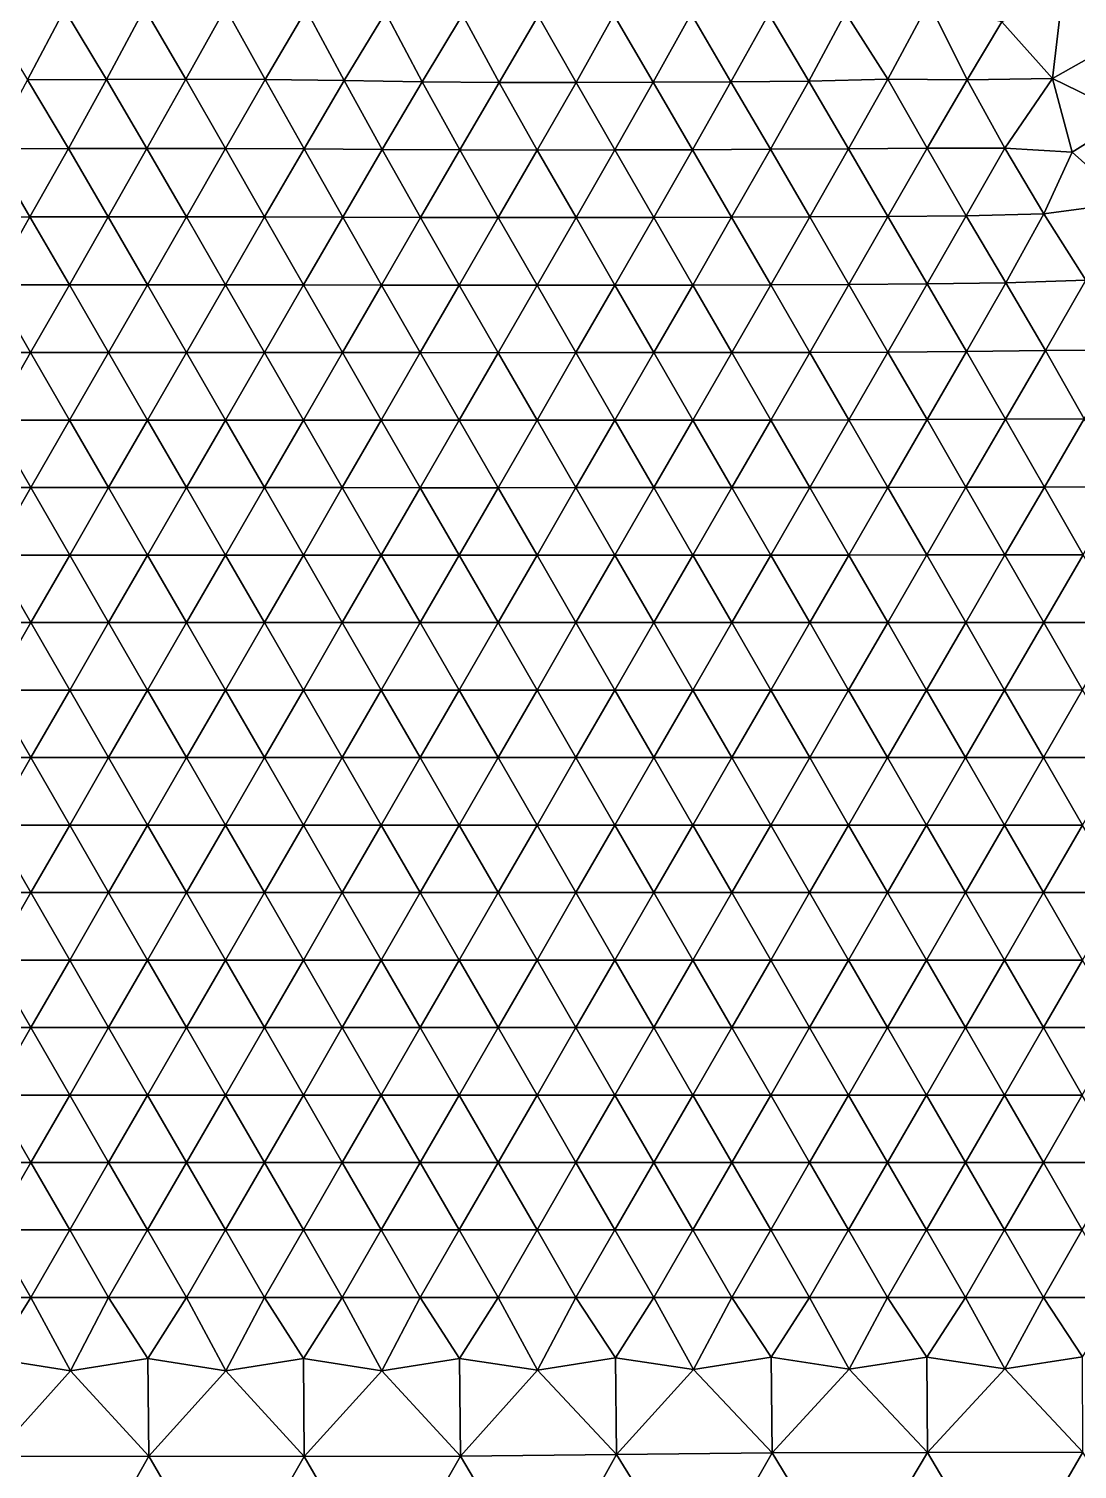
# Model space of a CAD drawing. Header units: metres. Extents: x 0 to 72, y -280 to 0.
# Drawn here: x 9.395 to 12.087, y -7.941 to -4.244 of the extents above; entities that cross this region are included whole.
import ezdxf

# ---------------------------------------------------------------- set-up
doc = ezdxf.new("R2010")
doc.units = ezdxf.units.M

msp = doc.modelspace()

# ---------------------------------------------------------------- linework, layer by layer
at = {"layer": 'layer', "color": 0}
for points in [[(12.2194, -4.26117), (12.2243, -4.05504), (12.0492, -4.15338)], [(11.4921, -4.20295), (11.6005, -4.37279), (11.7057, -4.17665)], [(11.6005, -4.37279), (11.8047, -4.37507), (11.7057, -4.17665)], [(11.8047, -4.37507), (11.8932, -4.22621), (11.7057, -4.17665)], [(12.0238, -4.37084), (12.0492, -4.15338), (11.8932, -4.22621)], [(12.0238, -4.37084), (12.2194, -4.26117), (12.0492, -4.15338)], [(9.28387, -4.19734), (9.39202, -4.37481), (9.48662, -4.19491)], [(9.39202, -4.37481), (9.59446, -4.37353), (9.48662, -4.19491)], [(9.48662, -4.19491), (9.59446, -4.37353), (9.69201, -4.19181)], [(9.59446, -4.37353), (9.79807, -4.37283), (9.69201, -4.19181)], [(9.69201, -4.19181), (9.79807, -4.37283), (9.89988, -4.19093)], [(9.79807, -4.37283), (10.002, -4.37382), (9.89988, -4.19093)], [(9.89988, -4.19093), (10.002, -4.37382), (10.1073, -4.1949)], [(10.002, -4.37382), (10.2047, -4.37653), (10.1073, -4.1949)], [(10.1073, -4.1949), (10.2047, -4.37653), (10.3109, -4.20161)], [(10.2047, -4.37653), (10.405, -4.3797), (10.3109, -4.20161)], [(10.3109, -4.20161), (10.405, -4.3797), (10.5089, -4.2079)], [(10.405, -4.3797), (10.6029, -4.38178), (10.5089, -4.2079)], [(10.5089, -4.2079), (10.6029, -4.38178), (10.7028, -4.21054)], [(10.6029, -4.38178), (10.8001, -4.38184), (10.7028, -4.21054)], [(10.7028, -4.21054), (10.8001, -4.38184), (10.8975, -4.20793)], [(10.8001, -4.38184), (10.9983, -4.38063), (10.8975, -4.20793)], [(10.8975, -4.20793), (10.9983, -4.38063), (11.0959, -4.20519)], [(10.9983, -4.38063), (11.1976, -4.37954), (11.0959, -4.20519)], [(11.0959, -4.20519), (11.1976, -4.37954), (11.2951, -4.20533)], [(11.1976, -4.37954), (11.3976, -4.37784), (11.2951, -4.20533)], [(11.2951, -4.20533), (11.3976, -4.37784), (11.4921, -4.20295)], [(11.3976, -4.37784), (11.6005, -4.37279), (11.4921, -4.20295)], [(12.0238, -4.37084), (11.8932, -4.22621), (11.8047, -4.37507)], [(12.2221, -4.4679), (12.2194, -4.26117), (12.0238, -4.37084)], [(9.29551, -4.55168), (9.49659, -4.55112), (9.39202, -4.37481)], [(9.39202, -4.37481), (9.49659, -4.55112), (9.59446, -4.37353)], [(9.49659, -4.55112), (9.69822, -4.55073), (9.59446, -4.37353)], [(9.59446, -4.37353), (9.69822, -4.55073), (9.79807, -4.37283)], [(9.69822, -4.55073), (9.90013, -4.55093), (9.79807, -4.37283)], [(9.79807, -4.37283), (9.90013, -4.55093), (10.002, -4.37382)], [(9.90013, -4.55093), (10.1017, -4.5519), (10.002, -4.37382)], [(10.002, -4.37382), (10.1017, -4.5519), (10.2047, -4.37653)], [(10.1017, -4.5519), (10.3024, -4.55333), (10.2047, -4.37653)], [(10.2047, -4.37653), (10.3024, -4.55333), (10.405, -4.3797)], [(10.3024, -4.55333), (10.5019, -4.55455), (10.405, -4.3797)], [(10.405, -4.3797), (10.5019, -4.55455), (10.6029, -4.38178)], [(10.5019, -4.55455), (10.7007, -4.55503), (10.6029, -4.38178)], [(10.6029, -4.38178), (10.7007, -4.55503), (10.8001, -4.38184)], [(10.7007, -4.55503), (10.8996, -4.55472), (10.8001, -4.38184)], [(10.8001, -4.38184), (10.8996, -4.55472), (10.9983, -4.38063)], [(10.8996, -4.55472), (11.099, -4.55403), (10.9983, -4.38063)], [(10.9983, -4.38063), (11.099, -4.55403), (11.1976, -4.37954)], [(11.099, -4.55403), (11.2991, -4.55304), (11.1976, -4.37954)], [(11.1976, -4.37954), (11.2991, -4.55304), (11.3976, -4.37784)], [(11.2991, -4.55304), (11.5, -4.55134), (11.3976, -4.37784)], [(11.3976, -4.37784), (11.5, -4.55134), (11.6005, -4.37279)], [(11.5, -4.55134), (11.7016, -4.55018), (11.6005, -4.37279)], [(11.6005, -4.37279), (11.7016, -4.55018), (11.8047, -4.37507)], [(11.7016, -4.55018), (11.9012, -4.55016), (11.8047, -4.37507)], [(11.8047, -4.37507), (11.9012, -4.55016), (12.0238, -4.37084)], [(11.9012, -4.55016), (12.0739, -4.55994), (12.0238, -4.37084)], [(12.0739, -4.55994), (12.2221, -4.4679), (12.0238, -4.37084)], [(12.219, -4.68962), (12.2221, -4.4679), (12.0739, -4.55994)], [(9.19759, -4.72682), (9.39806, -4.72656), (9.29551, -4.55168)], [(9.29551, -4.55168), (9.39806, -4.72656), (9.49659, -4.55112)], [(9.39806, -4.72656), (9.59878, -4.72637), (9.49659, -4.55112)], [(9.49659, -4.55112), (9.59878, -4.72637), (9.69822, -4.55073)], [(9.59878, -4.72637), (9.79967, -4.72638), (9.69822, -4.55073)], [(9.69822, -4.55073), (9.79967, -4.72638), (9.90013, -4.55093)], [(9.79967, -4.72638), (10.0005, -4.7267), (9.90013, -4.55093)], [(9.90013, -4.55093), (10.0005, -4.7267), (10.1017, -4.5519)], [(10.0005, -4.7267), (10.201, -4.72729), (10.1017, -4.5519)], [(10.1017, -4.5519), (10.201, -4.72729), (10.3024, -4.55333)], [(10.201, -4.72729), (10.401, -4.7279), (10.3024, -4.55333)], [(10.3024, -4.55333), (10.401, -4.7279), (10.5019, -4.55455)], [(10.401, -4.7279), (10.6006, -4.72827), (10.5019, -4.55455)], [(10.5019, -4.55455), (10.6006, -4.72827), (10.7007, -4.55503)], [(10.6006, -4.72827), (10.8001, -4.72828), (10.7007, -4.55503)], [(10.7007, -4.55503), (10.8001, -4.72828), (10.8996, -4.55472)], [(10.8001, -4.72828), (10.9997, -4.72798), (10.8996, -4.55472)], [(10.8996, -4.55472), (10.9997, -4.72798), (11.099, -4.55403)], [(10.9997, -4.72798), (11.1997, -4.72745), (11.099, -4.55403)], [(11.099, -4.55403), (11.1997, -4.72745), (11.2991, -4.55304)], [(11.1997, -4.72745), (11.4001, -4.72659), (11.2991, -4.55304)], [(11.2991, -4.55304), (11.4001, -4.72659), (11.5, -4.55134)], [(11.4001, -4.72659), (11.6008, -4.7254), (11.5, -4.55134)], [(11.5, -4.55134), (11.6008, -4.7254), (11.7016, -4.55018)], [(11.6008, -4.7254), (11.8015, -4.7235), (11.7016, -4.55018)], [(11.7016, -4.55018), (11.8015, -4.7235), (11.9012, -4.55016)], [(11.8015, -4.7235), (12.0013, -4.71839), (11.9012, -4.55016)], [(11.9012, -4.55016), (12.0013, -4.71839), (12.0739, -4.55994)], [(12.0013, -4.71839), (12.219, -4.68962), (12.0739, -4.55994)], [(12.0013, -4.71839), (12.1093, -4.88869), (12.219, -4.68962)], [(9.19759, -4.72682), (9.29895, -4.90089), (9.39806, -4.72656)], [(9.29895, -4.90089), (9.49926, -4.90079), (9.39806, -4.72656)], [(9.39806, -4.72656), (9.49926, -4.90079), (9.59878, -4.72637)], [(9.49926, -4.90079), (9.69967, -4.90077), (9.59878, -4.72637)], [(9.59878, -4.72637), (9.69967, -4.90077), (9.79967, -4.72638)], [(9.69967, -4.90077), (9.90008, -4.90087), (9.79967, -4.72638)], [(9.79967, -4.72638), (9.90008, -4.90087), (10.0005, -4.7267)], [(9.90008, -4.90087), (10.1004, -4.9011), (10.0005, -4.7267)], [(10.0005, -4.7267), (10.1004, -4.9011), (10.201, -4.72729)], [(10.1004, -4.9011), (10.3005, -4.90137), (10.201, -4.72729)], [(10.201, -4.72729), (10.3005, -4.90137), (10.401, -4.7279)], [(10.3005, -4.90137), (10.5004, -4.90159), (10.401, -4.7279)], [(10.401, -4.7279), (10.5004, -4.90159), (10.6006, -4.72827)], [(10.5004, -4.90159), (10.7001, -4.90166), (10.6006, -4.72827)], [(10.6006, -4.72827), (10.7001, -4.90166), (10.8001, -4.72828)], [(10.7001, -4.90166), (10.9, -4.90155), (10.8001, -4.72828)], [(10.8001, -4.72828), (10.9, -4.90155), (10.9997, -4.72798)], [(10.9, -4.90155), (11.0999, -4.90129), (10.9997, -4.72798)], [(10.9997, -4.72798), (11.0999, -4.90129), (11.1997, -4.72745)], [(11.0999, -4.90129), (11.3001, -4.90083), (11.1997, -4.72745)], [(11.1997, -4.72745), (11.3001, -4.90083), (11.4001, -4.72659)], [(11.3001, -4.90083), (11.5006, -4.90004), (11.4001, -4.72659)], [(11.4001, -4.72659), (11.5006, -4.90004), (11.6008, -4.7254)], [(11.5006, -4.90004), (11.7014, -4.89859), (11.6008, -4.7254)], [(11.6008, -4.7254), (11.7014, -4.89859), (11.8015, -4.7235)], [(11.7014, -4.89859), (11.9033, -4.89547), (11.8015, -4.7235)], [(11.8015, -4.7235), (11.9033, -4.89547), (12.0013, -4.71839)], [(11.9033, -4.89547), (12.1093, -4.88869), (12.0013, -4.71839)], [(9.19946, -5.07464), (9.39959, -5.07459), (9.29895, -4.90089)], [(9.29895, -4.90089), (9.39959, -5.07459), (9.49926, -4.90079)], [(9.39959, -5.07459), (9.59977, -5.07457), (9.49926, -4.90079)], [(9.49926, -4.90079), (9.59977, -5.07457), (9.69967, -4.90077)], [(9.59977, -5.07457), (9.79996, -5.0746), (9.69967, -4.90077)], [(9.69967, -4.90077), (9.79996, -5.0746), (9.90008, -4.90087)], [(9.79996, -5.0746), (10.0001, -5.07468), (9.90008, -4.90087)], [(9.90008, -4.90087), (10.0001, -5.07468), (10.1004, -4.9011)], [(10.0001, -5.07468), (10.2002, -5.0748), (10.1004, -4.9011)], [(10.1004, -4.9011), (10.2002, -5.0748), (10.3005, -4.90137)], [(10.2002, -5.0748), (10.4002, -5.07491), (10.3005, -4.90137)], [(10.3005, -4.90137), (10.4002, -5.07491), (10.5004, -4.90159)], [(10.4002, -5.07491), (10.6001, -5.07497), (10.5004, -4.90159)], [(10.5004, -4.90159), (10.6001, -5.07497), (10.7001, -4.90166)], [(10.6001, -5.07497), (10.8, -5.07494), (10.7001, -4.90166)], [(10.7001, -4.90166), (10.8, -5.07494), (10.9, -4.90155)], [(10.8, -5.07494), (11, -5.07482), (10.9, -4.90155)], [(10.9, -4.90155), (11, -5.07482), (11.0999, -4.90129)], [(11, -5.07482), (11.2001, -5.07458), (11.0999, -4.90129)], [(11.0999, -4.90129), (11.2001, -5.07458), (11.3001, -4.90083)], [(11.2001, -5.07458), (11.4004, -5.07414), (11.3001, -4.90083)], [(11.3001, -4.90083), (11.4004, -5.07414), (11.5006, -4.90004)], [(11.4004, -5.07414), (11.601, -5.07333), (11.5006, -4.90004)], [(11.5006, -4.90004), (11.601, -5.07333), (11.7014, -4.89859)], [(11.601, -5.07333), (11.8023, -5.07181), (11.7014, -4.89859)], [(11.7014, -4.89859), (11.8023, -5.07181), (11.9033, -4.89547)], [(11.8023, -5.07181), (12.0052, -5.0694), (11.9033, -4.89547)], [(11.9033, -4.89547), (12.0052, -5.0694), (12.1093, -4.88869)], [(12.0052, -5.0694), (12.2103, -5.068), (12.1093, -4.88869)], [(9.19946, -5.07464), (9.29978, -5.24808), (9.39959, -5.07459)], [(9.29978, -5.24808), (9.49986, -5.24807), (9.39959, -5.07459)], [(9.39959, -5.07459), (9.49986, -5.24807), (9.59977, -5.07457)], [(9.49986, -5.24807), (9.69995, -5.24808), (9.59977, -5.07457)], [(9.59977, -5.07457), (9.69995, -5.24808), (9.79996, -5.0746)], [(9.69995, -5.24808), (9.90003, -5.24811), (9.79996, -5.0746)], [(9.79996, -5.0746), (9.90003, -5.24811), (10.0001, -5.07468)], [(9.90003, -5.24811), (10.1001, -5.24816), (10.0001, -5.07468)], [(10.0001, -5.07468), (10.1001, -5.24816), (10.2002, -5.0748)], [(10.1001, -5.24816), (10.3001, -5.24821), (10.2002, -5.0748)], [(10.2002, -5.0748), (10.3001, -5.24821), (10.4002, -5.07491)], [(10.3001, -5.24821), (10.5001, -5.24824), (10.4002, -5.07491)], [(10.4002, -5.07491), (10.5001, -5.24824), (10.6001, -5.07497)], [(10.5001, -5.24824), (10.7, -5.24823), (10.6001, -5.07497)], [(10.6001, -5.07497), (10.7, -5.24823), (10.8, -5.07494)], [(10.7, -5.24823), (10.9, -5.24818), (10.8, -5.07494)], [(10.8, -5.07494), (10.9, -5.24818), (11, -5.07482)], [(10.9, -5.24818), (11.1001, -5.24807), (11, -5.07482)], [(11, -5.07482), (11.1001, -5.24807), (11.2001, -5.07458)], [(11.1001, -5.24807), (11.3002, -5.24785), (11.2001, -5.07458)], [(11.2001, -5.07458), (11.3002, -5.24785), (11.4004, -5.07414)], [(11.3002, -5.24785), (11.5006, -5.24744), (11.4004, -5.07414)], [(11.4004, -5.07414), (11.5006, -5.24744), (11.601, -5.07333)], [(11.5006, -5.24744), (11.7013, -5.24673), (11.601, -5.07333)], [(11.601, -5.07333), (11.7013, -5.24673), (11.8023, -5.07181)], [(11.7013, -5.24673), (11.9027, -5.2457), (11.8023, -5.07181)], [(11.8023, -5.07181), (11.9027, -5.2457), (12.0052, -5.0694)], [(11.9027, -5.2457), (12.1052, -5.24484), (12.0052, -5.0694)], [(12.0052, -5.0694), (12.1052, -5.24484), (12.2103, -5.068)], [(9.19989, -5.42143), (9.39992, -5.42142), (9.29978, -5.24808)], [(9.29978, -5.24808), (9.39992, -5.42142), (9.49986, -5.24807)], [(9.39992, -5.42142), (9.59996, -5.42142), (9.49986, -5.24807)], [(9.49986, -5.24807), (9.59996, -5.42142), (9.69995, -5.24808)], [(9.59996, -5.42142), (9.8, -5.42143), (9.69995, -5.24808)], [(9.69995, -5.24808), (9.8, -5.42143), (9.90003, -5.24811)], [(9.8, -5.42143), (10, -5.42145), (9.90003, -5.24811)], [(9.90003, -5.24811), (10, -5.42145), (10.1001, -5.24816)], [(10, -5.42145), (10.2, -5.42147), (10.1001, -5.24816)], [(10.1001, -5.24816), (10.2, -5.42147), (10.3001, -5.24821)], [(10.2, -5.42147), (10.4, -5.42148), (10.3001, -5.24821)], [(10.3001, -5.24821), (10.4, -5.42148), (10.5001, -5.24824)], [(10.4, -5.42148), (10.6, -5.42149), (10.5001, -5.24824)], [(10.5001, -5.24824), (10.6, -5.42149), (10.7, -5.24823)], [(10.6, -5.42149), (10.8, -5.42147), (10.7, -5.24823)], [(10.7, -5.24823), (10.8, -5.42147), (10.9, -5.24818)], [(10.8, -5.42147), (11, -5.42141), (10.9, -5.24818)], [(10.9, -5.24818), (11, -5.42141), (11.1001, -5.24807)], [(11, -5.42141), (11.2001, -5.42131), (11.1001, -5.24807)], [(11.1001, -5.24807), (11.2001, -5.42131), (11.3002, -5.24785)], [(11.2001, -5.42131), (11.4003, -5.42111), (11.3002, -5.24785)], [(11.3002, -5.24785), (11.4003, -5.42111), (11.5006, -5.24744)], [(11.4003, -5.42111), (11.6007, -5.42078), (11.5006, -5.24744)], [(11.5006, -5.24744), (11.6007, -5.42078), (11.7013, -5.24673)], [(11.6007, -5.42078), (11.8014, -5.42031), (11.7013, -5.24673)], [(11.7013, -5.24673), (11.8014, -5.42031), (11.9027, -5.2457)], [(11.8014, -5.42031), (12.0026, -5.41983), (11.9027, -5.2457)], [(11.9027, -5.2457), (12.0026, -5.41983), (12.1052, -5.24484)], [(12.0026, -5.41983), (12.2041, -5.41961), (12.1052, -5.24484)], [(9.19989, -5.42143), (9.29996, -5.59469), (9.39992, -5.42142)], [(9.29996, -5.59469), (9.49998, -5.59469), (9.39992, -5.42142)], [(9.39992, -5.42142), (9.49998, -5.59469), (9.59996, -5.42142)], [(9.49998, -5.59469), (9.69999, -5.59469), (9.59996, -5.42142)], [(9.59996, -5.42142), (9.69999, -5.59469), (9.8, -5.42143)], [(9.69999, -5.59469), (9.90001, -5.5947), (9.8, -5.42143)], [(9.8, -5.42143), (9.90001, -5.5947), (10, -5.42145)], [(9.90001, -5.5947), (10.1, -5.59471), (10, -5.42145)], [(10, -5.42145), (10.1, -5.59471), (10.2, -5.42147)], [(10.1, -5.59471), (10.3, -5.59471), (10.2, -5.42147)], [(10.2, -5.42147), (10.3, -5.59471), (10.4, -5.42148)], [(10.3, -5.59471), (10.5, -5.59472), (10.4, -5.42148)], [(10.4, -5.42148), (10.5, -5.59472), (10.6, -5.42149)], [(10.5, -5.59472), (10.7, -5.59471), (10.6, -5.42149)], [(10.6, -5.42149), (10.7, -5.59471), (10.8, -5.42147)], [(10.7, -5.59471), (10.9, -5.59468), (10.8, -5.42147)], [(10.8, -5.42147), (10.9, -5.59468), (11, -5.42141)], [(10.9, -5.59468), (11.1001, -5.59464), (11, -5.42141)], [(11, -5.42141), (11.1001, -5.59464), (11.2001, -5.42131)], [(11.1001, -5.59464), (11.3001, -5.59455), (11.2001, -5.42131)], [(11.2001, -5.42131), (11.3001, -5.59455), (11.4003, -5.42111)], [(11.3001, -5.59455), (11.5003, -5.5944), (11.4003, -5.42111)], [(11.4003, -5.42111), (11.5003, -5.5944), (11.6007, -5.42078)], [(11.5003, -5.5944), (11.7007, -5.59418), (11.6007, -5.42078)], [(11.6007, -5.42078), (11.7007, -5.59418), (11.8014, -5.42031)], [(11.7007, -5.59418), (11.9012, -5.59391), (11.8014, -5.42031)], [(11.8014, -5.42031), (11.9012, -5.59391), (12.0026, -5.41983)], [(11.9012, -5.59391), (12.1021, -5.59366), (12.0026, -5.41983)], [(12.0026, -5.41983), (12.1021, -5.59366), (12.2041, -5.41961)], [(9.19998, -5.76792), (9.39999, -5.76792), (9.29996, -5.59469)], [(9.29996, -5.59469), (9.39999, -5.76792), (9.49998, -5.59469)], [(9.39999, -5.76792), (9.59999, -5.76792), (9.49998, -5.59469)], [(9.49998, -5.59469), (9.59999, -5.76792), (9.69999, -5.59469)], [(9.59999, -5.76792), (9.8, -5.76793), (9.69999, -5.59469)], [(9.69999, -5.59469), (9.8, -5.76793), (9.90001, -5.5947)], [(9.8, -5.76793), (10, -5.76793), (9.90001, -5.5947)], [(9.90001, -5.5947), (10, -5.76793), (10.1, -5.59471)], [(10, -5.76793), (10.2, -5.76793), (10.1, -5.59471)], [(10.1, -5.59471), (10.2, -5.76793), (10.3, -5.59471)], [(10.2, -5.76793), (10.4, -5.76793), (10.3, -5.59471)], [(10.3, -5.59471), (10.4, -5.76793), (10.5, -5.59472)], [(10.4, -5.76793), (10.6, -5.76793), (10.5, -5.59472)], [(10.5, -5.59472), (10.6, -5.76793), (10.7, -5.59471)], [(10.6, -5.76793), (10.8, -5.76792), (10.7, -5.59471)], [(10.7, -5.59471), (10.8, -5.76792), (10.9, -5.59468)], [(10.8, -5.76792), (11, -5.7679), (10.9, -5.59468)], [(10.9, -5.59468), (11, -5.7679), (11.1001, -5.59464)], [(11, -5.7679), (11.2001, -5.76786), (11.1001, -5.59464)], [(11.1001, -5.59464), (11.2001, -5.76786), (11.3001, -5.59455)], [(11.2001, -5.76786), (11.4002, -5.76779), (11.3001, -5.59455)], [(11.3001, -5.59455), (11.4002, -5.76779), (11.5003, -5.5944)], [(11.4002, -5.76779), (11.6003, -5.76769), (11.5003, -5.5944)], [(11.5003, -5.5944), (11.6003, -5.76769), (11.7007, -5.59418)], [(11.6003, -5.76769), (11.8006, -5.76755), (11.7007, -5.59418)], [(11.7007, -5.59418), (11.8006, -5.76755), (11.9012, -5.59391)], [(11.8006, -5.76755), (12.001, -5.76739), (11.9012, -5.59391)], [(11.9012, -5.59391), (12.001, -5.76739), (12.1021, -5.59366)], [(12.001, -5.76739), (12.2017, -5.76716), (12.1021, -5.59366)], [(11.8006, -5.76755), (11.9005, -5.94088), (12.001, -5.76739)], [(11.9005, -5.94088), (12.1009, -5.94074), (12.001, -5.76739)], [(12.001, -5.76739), (12.1009, -5.94074), (12.2017, -5.76716)], [(9.19998, -5.76792), (9.29999, -5.94114), (9.39999, -5.76792)], [(9.29999, -5.94114), (9.5, -5.94114), (9.39999, -5.76792)], [(9.39999, -5.76792), (9.5, -5.94114), (9.59999, -5.76792)], [(9.5, -5.94114), (9.7, -5.94114), (9.59999, -5.76792)], [(9.59999, -5.76792), (9.7, -5.94114), (9.8, -5.76793)], [(9.7, -5.94114), (9.9, -5.94115), (9.8, -5.76793)], [(9.8, -5.76793), (9.9, -5.94115), (10, -5.76793)], [(9.9, -5.94115), (10.1, -5.94115), (10, -5.76793)], [(10, -5.76793), (10.1, -5.94115), (10.2, -5.76793)], [(10.1, -5.94115), (10.3, -5.94115), (10.2, -5.76793)], [(10.2, -5.76793), (10.3, -5.94115), (10.4, -5.76793)], [(10.3, -5.94115), (10.5, -5.94115), (10.4, -5.76793)], [(10.4, -5.76793), (10.5, -5.94115), (10.6, -5.76793)], [(10.5, -5.94115), (10.7, -5.94114), (10.6, -5.76793)], [(10.6, -5.76793), (10.7, -5.94114), (10.8, -5.76792)], [(10.7, -5.94114), (10.9, -5.94113), (10.8, -5.76792)], [(10.8, -5.76792), (10.9, -5.94113), (11, -5.7679)], [(10.9, -5.94113), (11.1, -5.94111), (11, -5.7679)], [(11, -5.7679), (11.1, -5.94111), (11.2001, -5.76786)], [(11.1, -5.94111), (11.3001, -5.94108), (11.2001, -5.76786)], [(11.2001, -5.76786), (11.3001, -5.94108), (11.4002, -5.76779)], [(11.3001, -5.94108), (11.5001, -5.94104), (11.4002, -5.76779)], [(11.4002, -5.76779), (11.5001, -5.94104), (11.6003, -5.76769)], [(11.5001, -5.94104), (11.7003, -5.94097), (11.6003, -5.76769)], [(11.6003, -5.76769), (11.7003, -5.94097), (11.8006, -5.76755)], [(11.7003, -5.94097), (11.9005, -5.94088), (11.8006, -5.76755)], [(9.2, -6.11435), (9.4, -6.11435), (9.29999, -5.94114)], [(9.29999, -5.94114), (9.4, -6.11435), (9.5, -5.94114)], [(9.4, -6.11435), (9.6, -6.11435), (9.5, -5.94114)], [(9.5, -5.94114), (9.6, -6.11435), (9.7, -5.94114)], [(9.6, -6.11435), (9.8, -6.11435), (9.7, -5.94114)], [(9.7, -5.94114), (9.8, -6.11435), (9.9, -5.94115)], [(9.8, -6.11435), (10, -6.11436), (9.9, -5.94115)], [(9.9, -5.94115), (10, -6.11436), (10.1, -5.94115)], [(10, -6.11436), (10.2, -6.11436), (10.1, -5.94115)], [(10.1, -5.94115), (10.2, -6.11436), (10.3, -5.94115)], [(10.2, -6.11436), (10.4, -6.11436), (10.3, -5.94115)], [(10.3, -5.94115), (10.4, -6.11436), (10.5, -5.94115)], [(10.4, -6.11436), (10.6, -6.11435), (10.5, -5.94115)], [(10.5, -5.94115), (10.6, -6.11435), (10.7, -5.94114)], [(10.6, -6.11435), (10.8, -6.11435), (10.7, -5.94114)], [(10.7, -5.94114), (10.8, -6.11435), (10.9, -5.94113)], [(10.8, -6.11435), (11, -6.11434), (10.9, -5.94113)], [(10.9, -5.94113), (11, -6.11434), (11.1, -5.94111)], [(11, -6.11434), (11.2, -6.11433), (11.1, -5.94111)], [(11.1, -5.94111), (11.2, -6.11433), (11.3001, -5.94108)], [(11.2, -6.11433), (11.4001, -6.11431), (11.3001, -5.94108)], [(11.3001, -5.94108), (11.4001, -6.11431), (11.5001, -5.94104)], [(11.4001, -6.11431), (11.6001, -6.11428), (11.5001, -5.94104)], [(11.5001, -5.94104), (11.6001, -6.11428), (11.7003, -5.94097)], [(11.6001, -6.11428), (11.8002, -6.11423), (11.7003, -5.94097)], [(11.7003, -5.94097), (11.8002, -6.11423), (11.9005, -5.94088)], [(11.8002, -6.11423), (12.0004, -6.11415), (11.9005, -5.94088)], [(11.9005, -5.94088), (12.0004, -6.11415), (12.1009, -5.94074)], [(12.0004, -6.11415), (12.2008, -6.11403), (12.1009, -5.94074)], [(9.2, -6.11435), (9.3, -6.28756), (9.4, -6.11435)], [(9.3, -6.28756), (9.5, -6.28756), (9.4, -6.11435)], [(9.4, -6.11435), (9.5, -6.28756), (9.6, -6.11435)], [(9.5, -6.28756), (9.7, -6.28756), (9.6, -6.11435)], [(9.6, -6.11435), (9.7, -6.28756), (9.8, -6.11435)], [(9.7, -6.28756), (9.9, -6.28756), (9.8, -6.11435)], [(9.8, -6.11435), (9.9, -6.28756), (10, -6.11436)], [(9.9, -6.28756), (10.1, -6.28756), (10, -6.11436)], [(10, -6.11436), (10.1, -6.28756), (10.2, -6.11436)], [(10.1, -6.28756), (10.3, -6.28756), (10.2, -6.11436)], [(10.2, -6.11436), (10.3, -6.28756), (10.4, -6.11436)], [(10.3, -6.28756), (10.5, -6.28756), (10.4, -6.11436)], [(10.4, -6.11436), (10.5, -6.28756), (10.6, -6.11435)], [(10.5, -6.28756), (10.7, -6.28756), (10.6, -6.11435)], [(10.6, -6.11435), (10.7, -6.28756), (10.8, -6.11435)], [(10.7, -6.28756), (10.9, -6.28756), (10.8, -6.11435)], [(10.8, -6.11435), (10.9, -6.28756), (11, -6.11434)], [(10.9, -6.28756), (11.1, -6.28755), (11, -6.11434)], [(11, -6.11434), (11.1, -6.28755), (11.2, -6.11433)], [(11.1, -6.28755), (11.3, -6.28754), (11.2, -6.11433)], [(11.2, -6.11433), (11.3, -6.28754), (11.4001, -6.11431)], [(11.3, -6.28754), (11.5001, -6.28753), (11.4001, -6.11431)], [(11.4001, -6.11431), (11.5001, -6.28753), (11.6001, -6.11428)], [(11.5001, -6.28753), (11.7001, -6.2875), (11.6001, -6.11428)], [(11.6001, -6.11428), (11.7001, -6.2875), (11.8002, -6.11423)], [(11.7001, -6.2875), (11.9002, -6.28747), (11.8002, -6.11423)], [(11.8002, -6.11423), (11.9002, -6.28747), (12.0004, -6.11415)], [(11.9002, -6.28747), (12.1004, -6.28741), (12.0004, -6.11415)], [(12.0004, -6.11415), (12.1004, -6.28741), (12.2008, -6.11403)], [(9.2, -6.46077), (9.4, -6.46077), (9.3, -6.28756)], [(9.3, -6.28756), (9.4, -6.46077), (9.5, -6.28756)], [(9.4, -6.46077), (9.6, -6.46077), (9.5, -6.28756)], [(9.5, -6.28756), (9.6, -6.46077), (9.7, -6.28756)], [(9.6, -6.46077), (9.8, -6.46077), (9.7, -6.28756)], [(9.7, -6.28756), (9.8, -6.46077), (9.9, -6.28756)], [(9.8, -6.46077), (10, -6.46077), (9.9, -6.28756)], [(9.9, -6.28756), (10, -6.46077), (10.1, -6.28756)], [(10, -6.46077), (10.2, -6.46077), (10.1, -6.28756)], [(10.1, -6.28756), (10.2, -6.46077), (10.3, -6.28756)], [(10.2, -6.46077), (10.4, -6.46077), (10.3, -6.28756)], [(10.3, -6.28756), (10.4, -6.46077), (10.5, -6.28756)], [(10.4, -6.46077), (10.6, -6.46077), (10.5, -6.28756)], [(10.5, -6.28756), (10.6, -6.46077), (10.7, -6.28756)], [(10.6, -6.46077), (10.8, -6.46077), (10.7, -6.28756)], [(10.7, -6.28756), (10.8, -6.46077), (10.9, -6.28756)], [(10.8, -6.46077), (11, -6.46076), (10.9, -6.28756)], [(10.9, -6.28756), (11, -6.46076), (11.1, -6.28755)], [(11, -6.46076), (11.2, -6.46076), (11.1, -6.28755)], [(11.1, -6.28755), (11.2, -6.46076), (11.3, -6.28754)], [(11.2, -6.46076), (11.4, -6.46075), (11.3, -6.28754)], [(11.3, -6.28754), (11.4, -6.46075), (11.5001, -6.28753)], [(11.4, -6.46075), (11.6001, -6.46074), (11.5001, -6.28753)], [(11.5001, -6.28753), (11.6001, -6.46074), (11.7001, -6.2875)], [(11.6001, -6.46074), (11.8001, -6.46072), (11.7001, -6.2875)], [(11.7001, -6.2875), (11.8001, -6.46072), (11.9002, -6.28747)], [(11.8001, -6.46072), (12.0002, -6.4607), (11.9002, -6.28747)], [(11.9002, -6.28747), (12.0002, -6.4607), (12.1004, -6.28741)], [(12.0002, -6.4607), (12.2003, -6.46065), (12.1004, -6.28741)], [(9.2, -6.46077), (9.3, -6.63397), (9.4, -6.46077)], [(9.3, -6.63397), (9.5, -6.63397), (9.4, -6.46077)], [(9.4, -6.46077), (9.5, -6.63397), (9.6, -6.46077)], [(9.5, -6.63397), (9.7, -6.63397), (9.6, -6.46077)], [(9.6, -6.46077), (9.7, -6.63397), (9.8, -6.46077)], [(9.7, -6.63397), (9.9, -6.63397), (9.8, -6.46077)], [(9.8, -6.46077), (9.9, -6.63397), (10, -6.46077)], [(9.9, -6.63397), (10.1, -6.63397), (10, -6.46077)], [(10, -6.46077), (10.1, -6.63397), (10.2, -6.46077)], [(10.1, -6.63397), (10.3, -6.63397), (10.2, -6.46077)], [(10.2, -6.46077), (10.3, -6.63397), (10.4, -6.46077)], [(10.3, -6.63397), (10.5, -6.63397), (10.4, -6.46077)], [(10.4, -6.46077), (10.5, -6.63397), (10.6, -6.46077)], [(10.5, -6.63397), (10.7, -6.63397), (10.6, -6.46077)], [(10.6, -6.46077), (10.7, -6.63397), (10.8, -6.46077)], [(10.7, -6.63397), (10.9, -6.63397), (10.8, -6.46077)], [(10.8, -6.46077), (10.9, -6.63397), (11, -6.46076)], [(10.9, -6.63397), (11.1, -6.63397), (11, -6.46076)], [(11, -6.46076), (11.1, -6.63397), (11.2, -6.46076)], [(11.1, -6.63397), (11.3, -6.63397), (11.2, -6.46076)], [(11.2, -6.46076), (11.3, -6.63397), (11.4, -6.46075)], [(11.3, -6.63397), (11.5, -6.63396), (11.4, -6.46075)], [(11.4, -6.46075), (11.5, -6.63396), (11.6001, -6.46074)], [(11.5, -6.63396), (11.7, -6.63395), (11.6001, -6.46074)], [(11.6001, -6.46074), (11.7, -6.63395), (11.8001, -6.46072)], [(11.7, -6.63395), (11.9001, -6.63394), (11.8001, -6.46072)], [(11.8001, -6.46072), (11.9001, -6.63394), (12.0002, -6.4607)], [(11.9001, -6.63394), (12.1002, -6.63392), (12.0002, -6.4607)], [(12.0002, -6.4607), (12.1002, -6.63392), (12.2003, -6.46065)], [(9.2, -6.80718), (9.4, -6.80718), (9.3, -6.63397)], [(9.3, -6.63397), (9.4, -6.80718), (9.5, -6.63397)], [(9.4, -6.80718), (9.6, -6.80718), (9.5, -6.63397)], [(9.5, -6.63397), (9.6, -6.80718), (9.7, -6.63397)], [(9.6, -6.80718), (9.8, -6.80718), (9.7, -6.63397)], [(9.7, -6.63397), (9.8, -6.80718), (9.9, -6.63397)], [(9.8, -6.80718), (10, -6.80718), (9.9, -6.63397)], [(9.9, -6.63397), (10, -6.80718), (10.1, -6.63397)], [(10, -6.80718), (10.2, -6.80718), (10.1, -6.63397)], [(10.1, -6.63397), (10.2, -6.80718), (10.3, -6.63397)], [(10.2, -6.80718), (10.4, -6.80718), (10.3, -6.63397)], [(10.3, -6.63397), (10.4, -6.80718), (10.5, -6.63397)], [(10.4, -6.80718), (10.6, -6.80718), (10.5, -6.63397)], [(10.5, -6.63397), (10.6, -6.80718), (10.7, -6.63397)], [(10.6, -6.80718), (10.8, -6.80718), (10.7, -6.63397)], [(10.7, -6.63397), (10.8, -6.80718), (10.9, -6.63397)], [(10.8, -6.80718), (11, -6.80718), (10.9, -6.63397)], [(10.9, -6.63397), (11, -6.80718), (11.1, -6.63397)], [(11, -6.80718), (11.2, -6.80718), (11.1, -6.63397)], [(11.1, -6.63397), (11.2, -6.80718), (11.3, -6.63397)], [(11.2, -6.80718), (11.4, -6.80717), (11.3, -6.63397)], [(11.3, -6.63397), (11.4, -6.80717), (11.5, -6.63396)], [(11.4, -6.80717), (11.6, -6.80717), (11.5, -6.63396)], [(11.5, -6.63396), (11.6, -6.80717), (11.7, -6.63395)], [(11.6, -6.80717), (11.8, -6.80716), (11.7, -6.63395)], [(11.7, -6.63395), (11.8, -6.80716), (11.9001, -6.63394)], [(11.8, -6.80716), (12.0001, -6.80715), (11.9001, -6.63394)], [(11.9001, -6.63394), (12.0001, -6.80715), (12.1002, -6.63392)], [(12.0001, -6.80715), (12.2001, -6.80714), (12.1002, -6.63392)], [(9.2, -6.80718), (9.3, -6.98038), (9.4, -6.80718)], [(9.3, -6.98038), (9.5, -6.98038), (9.4, -6.80718)], [(9.4, -6.80718), (9.5, -6.98038), (9.6, -6.80718)], [(9.5, -6.98038), (9.7, -6.98038), (9.6, -6.80718)], [(9.6, -6.80718), (9.7, -6.98038), (9.8, -6.80718)], [(9.7, -6.98038), (9.9, -6.98038), (9.8, -6.80718)], [(9.8, -6.80718), (9.9, -6.98038), (10, -6.80718)], [(9.9, -6.98038), (10.1, -6.98038), (10, -6.80718)], [(10, -6.80718), (10.1, -6.98038), (10.2, -6.80718)], [(10.1, -6.98038), (10.3, -6.98038), (10.2, -6.80718)], [(10.2, -6.80718), (10.3, -6.98038), (10.4, -6.80718)], [(10.3, -6.98038), (10.5, -6.98038), (10.4, -6.80718)], [(10.4, -6.80718), (10.5, -6.98038), (10.6, -6.80718)], [(10.5, -6.98038), (10.7, -6.98038), (10.6, -6.80718)], [(10.6, -6.80718), (10.7, -6.98038), (10.8, -6.80718)], [(10.7, -6.98038), (10.9, -6.98038), (10.8, -6.80718)], [(10.8, -6.80718), (10.9, -6.98038), (11, -6.80718)], [(10.9, -6.98038), (11.1, -6.98038), (11, -6.80718)], [(11, -6.80718), (11.1, -6.98038), (11.2, -6.80718)], [(11.1, -6.98038), (11.3, -6.98038), (11.2, -6.80718)], [(11.2, -6.80718), (11.3, -6.98038), (11.4, -6.80717)], [(11.3, -6.98038), (11.5, -6.98038), (11.4, -6.80717)], [(11.4, -6.80717), (11.5, -6.98038), (11.6, -6.80717)], [(11.5, -6.98038), (11.7, -6.98038), (11.6, -6.80717)], [(11.6, -6.80717), (11.7, -6.98038), (11.8, -6.80716)], [(11.7, -6.98038), (11.9, -6.98037), (11.8, -6.80716)], [(11.8, -6.80716), (11.9, -6.98037), (12.0001, -6.80715)], [(11.9, -6.98037), (12.1001, -6.98037), (12.0001, -6.80715)], [(12.0001, -6.80715), (12.1001, -6.98037), (12.2001, -6.80714)], [(9.2, -7.15359), (9.4, -7.15359), (9.3, -6.98038)], [(9.3, -6.98038), (9.4, -7.15359), (9.5, -6.98038)], [(9.4, -7.15359), (9.6, -7.15359), (9.5, -6.98038)], [(9.5, -6.98038), (9.6, -7.15359), (9.7, -6.98038)], [(9.6, -7.15359), (9.8, -7.15359), (9.7, -6.98038)], [(9.7, -6.98038), (9.8, -7.15359), (9.9, -6.98038)], [(9.8, -7.15359), (10, -7.15359), (9.9, -6.98038)], [(9.9, -6.98038), (10, -7.15359), (10.1, -6.98038)], [(10, -7.15359), (10.2, -7.15359), (10.1, -6.98038)], [(10.1, -6.98038), (10.2, -7.15359), (10.3, -6.98038)], [(10.2, -7.15359), (10.4, -7.15359), (10.3, -6.98038)], [(10.3, -6.98038), (10.4, -7.15359), (10.5, -6.98038)], [(10.4, -7.15359), (10.6, -7.15359), (10.5, -6.98038)], [(10.5, -6.98038), (10.6, -7.15359), (10.7, -6.98038)], [(10.6, -7.15359), (10.8, -7.15359), (10.7, -6.98038)], [(10.7, -6.98038), (10.8, -7.15359), (10.9, -6.98038)], [(10.8, -7.15359), (11, -7.15359), (10.9, -6.98038)], [(10.9, -6.98038), (11, -7.15359), (11.1, -6.98038)], [(11, -7.15359), (11.2, -7.15359), (11.1, -6.98038)], [(11.1, -6.98038), (11.2, -7.15359), (11.3, -6.98038)], [(11.2, -7.15359), (11.4, -7.15359), (11.3, -6.98038)], [(11.3, -6.98038), (11.4, -7.15359), (11.5, -6.98038)], [(11.4, -7.15359), (11.6, -7.15359), (11.5, -6.98038)], [(11.5, -6.98038), (11.6, -7.15359), (11.7, -6.98038)], [(11.6, -7.15359), (11.8, -7.15359), (11.7, -6.98038)], [(11.7, -6.98038), (11.8, -7.15359), (11.9, -6.98037)], [(11.8, -7.15359), (12, -7.15358), (11.9, -6.98037)], [(11.9, -6.98037), (12, -7.15358), (12.1001, -6.98037)], [(12, -7.15358), (12.2001, -7.15358), (12.1001, -6.98037)], [(9.2, -7.15359), (9.3, -7.32679), (9.4, -7.15359)], [(9.3, -7.32679), (9.5, -7.32679), (9.4, -7.15359)], [(9.4, -7.15359), (9.5, -7.32679), (9.6, -7.15359)], [(9.5, -7.32679), (9.7, -7.32679), (9.6, -7.15359)], [(9.6, -7.15359), (9.7, -7.32679), (9.8, -7.15359)], [(9.7, -7.32679), (9.9, -7.32679), (9.8, -7.15359)], [(9.8, -7.15359), (9.9, -7.32679), (10, -7.15359)], [(9.9, -7.32679), (10.1, -7.32679), (10, -7.15359)], [(10, -7.15359), (10.1, -7.32679), (10.2, -7.15359)], [(10.1, -7.32679), (10.3, -7.32679), (10.2, -7.15359)], [(10.2, -7.15359), (10.3, -7.32679), (10.4, -7.15359)], [(10.3, -7.32679), (10.5, -7.32679), (10.4, -7.15359)], [(10.4, -7.15359), (10.5, -7.32679), (10.6, -7.15359)], [(10.5, -7.32679), (10.7, -7.32679), (10.6, -7.15359)], [(10.6, -7.15359), (10.7, -7.32679), (10.8, -7.15359)], [(10.7, -7.32679), (10.9, -7.32679), (10.8, -7.15359)], [(10.8, -7.15359), (10.9, -7.32679), (11, -7.15359)], [(10.9, -7.32679), (11.1, -7.32679), (11, -7.15359)], [(11, -7.15359), (11.1, -7.32679), (11.2, -7.15359)], [(11.1, -7.32679), (11.3, -7.32679), (11.2, -7.15359)], [(11.2, -7.15359), (11.3, -7.32679), (11.4, -7.15359)], [(11.3, -7.32679), (11.5, -7.32679), (11.4, -7.15359)], [(11.4, -7.15359), (11.5, -7.32679), (11.6, -7.15359)], [(11.5, -7.32679), (11.7, -7.32679), (11.6, -7.15359)], [(11.6, -7.15359), (11.7, -7.32679), (11.8, -7.15359)], [(11.7, -7.32679), (11.9, -7.32679), (11.8, -7.15359)], [(11.8, -7.15359), (11.9, -7.32679), (12, -7.15358)], [(11.9, -7.32679), (12.1, -7.32679), (12, -7.15358)], [(12, -7.15358), (12.1, -7.32679), (12.2001, -7.15358)], [(9.2, -7.5), (9.4, -7.5), (9.3, -7.32679)], [(9.3, -7.32679), (9.4, -7.5), (9.5, -7.32679)], [(9.4, -7.5), (9.6, -7.5), (9.5, -7.32679)], [(9.5, -7.32679), (9.6, -7.5), (9.7, -7.32679)], [(9.6, -7.5), (9.8, -7.5), (9.7, -7.32679)], [(9.7, -7.32679), (9.8, -7.5), (9.9, -7.32679)], [(9.8, -7.5), (10, -7.5), (9.9, -7.32679)], [(9.9, -7.32679), (10, -7.5), (10.1, -7.32679)], [(10, -7.5), (10.2, -7.5), (10.1, -7.32679)], [(10.1, -7.32679), (10.2, -7.5), (10.3, -7.32679)], [(10.2, -7.5), (10.4, -7.5), (10.3, -7.32679)], [(10.3, -7.32679), (10.4, -7.5), (10.5, -7.32679)], [(10.4, -7.5), (10.6, -7.5), (10.5, -7.32679)], [(10.5, -7.32679), (10.6, -7.5), (10.7, -7.32679)], [(10.6, -7.5), (10.8, -7.5), (10.7, -7.32679)], [(10.7, -7.32679), (10.8, -7.5), (10.9, -7.32679)], [(10.8, -7.5), (11, -7.5), (10.9, -7.32679)], [(10.9, -7.32679), (11, -7.5), (11.1, -7.32679)], [(11, -7.5), (11.2, -7.5), (11.1, -7.32679)], [(11.1, -7.32679), (11.2, -7.5), (11.3, -7.32679)], [(11.2, -7.5), (11.4, -7.5), (11.3, -7.32679)], [(11.3, -7.32679), (11.4, -7.5), (11.5, -7.32679)], [(11.4, -7.5), (11.6, -7.5), (11.5, -7.32679)], [(11.5, -7.32679), (11.6, -7.5), (11.7, -7.32679)], [(11.6, -7.5), (11.8, -7.5), (11.7, -7.32679)], [(11.7, -7.32679), (11.8, -7.5), (11.9, -7.32679)], [(11.8, -7.5), (12, -7.5), (11.9, -7.32679)], [(11.9, -7.32679), (12, -7.5), (12.1, -7.32679)], [(12, -7.5), (12.2, -7.5), (12.1, -7.32679)], [(9.4, -7.5), (9.2, -7.5), (9.30164, -7.65669)], [(9.50169, -7.68801), (9.4, -7.5), (9.30164, -7.65669)], [(9.6, -7.5), (9.4, -7.5), (9.50169, -7.68801)], [(9.70108, -7.65656), (9.6, -7.5), (9.50169, -7.68801)], [(9.8, -7.5), (9.6, -7.5), (9.70108, -7.65656)], [(9.90115, -7.68801), (9.8, -7.5), (9.70108, -7.65656)], [(10, -7.5), (9.8, -7.5), (9.90115, -7.68801)], [(10.1008, -7.65664), (10, -7.5), (9.90115, -7.68801)], [(10.2, -7.5), (10, -7.5), (10.1008, -7.65664)], [(10.3012, -7.68797), (10.2, -7.5), (10.1008, -7.65664)], [(10.4, -7.5), (10.2, -7.5), (10.3012, -7.68797)], [(10.5011, -7.65636), (10.4, -7.5), (10.3012, -7.68797)], [(10.6, -7.5), (10.4, -7.5), (10.5011, -7.65636)], [(10.7016, -7.68697), (10.6, -7.5), (10.5011, -7.65636)], [(10.8, -7.5), (10.6, -7.5), (10.7016, -7.68697)], [(10.9015, -7.655), (10.8, -7.5), (10.7016, -7.68697)], [(11, -7.5), (10.8, -7.5), (10.9015, -7.655)], [(11.1018, -7.68503), (11, -7.5), (10.9015, -7.655)], [(11.2, -7.5), (11, -7.5), (11.1018, -7.68503)], [(11.3014, -7.65346), (11.2, -7.5), (11.1018, -7.68503)], [(11.4, -7.5), (11.2, -7.5), (11.3014, -7.65346)], [(11.5015, -7.6838), (11.4, -7.5), (11.3014, -7.65346)], [(11.6, -7.5), (11.4, -7.5), (11.5015, -7.6838)], [(11.701, -7.65302), (11.6, -7.5), (11.5015, -7.6838)], [(11.8, -7.5), (11.6, -7.5), (11.701, -7.65302)], [(11.901, -7.68339), (11.8, -7.5), (11.701, -7.65302)], [(12, -7.5), (11.8, -7.5), (11.901, -7.68339)], [(12.1006, -7.65253), (12, -7.5), (11.901, -7.68339)], [(12.2, -7.5), (12, -7.5), (12.1006, -7.65253)], [(11.701, -7.65302), (11.5015, -7.6838), (11.7026, -7.89779)], [(11.901, -7.68339), (11.701, -7.65302), (11.7026, -7.89779)], [(12.1006, -7.65253), (11.901, -7.68339), (12.1014, -7.89679)], [(9.50169, -7.68801), (9.30164, -7.65669), (9.30474, -7.90781)], [(9.70302, -7.9075), (9.50169, -7.68801), (9.30474, -7.90781)], [(9.70108, -7.65656), (9.50169, -7.68801), (9.70302, -7.9075)], [(9.90115, -7.68801), (9.70108, -7.65656), (9.70302, -7.9075)], [(10.1022, -7.90789), (9.90115, -7.68801), (9.70302, -7.9075)], [(10.1008, -7.65664), (9.90115, -7.68801), (10.1022, -7.90789)], [(10.3012, -7.68797), (10.1008, -7.65664), (10.1022, -7.90789)], [(10.5031, -7.90743), (10.3012, -7.68797), (10.1022, -7.90789)], [(10.5011, -7.65636), (10.3012, -7.68797), (10.5031, -7.90743)], [(10.7016, -7.68697), (10.5011, -7.65636), (10.5031, -7.90743)], [(10.9043, -7.90334), (10.7016, -7.68697), (10.5031, -7.90743)], [(10.9015, -7.655), (10.7016, -7.68697), (10.9043, -7.90334)], [(11.1018, -7.68503), (10.9015, -7.655), (10.9043, -7.90334)], [(11.3038, -7.89855), (11.1018, -7.68503), (10.9043, -7.90334)], [(11.3014, -7.65346), (11.1018, -7.68503), (11.3038, -7.89855)], [(11.5015, -7.6838), (11.3014, -7.65346), (11.3038, -7.89855)], [(11.7026, -7.89779), (11.5015, -7.6838), (11.3038, -7.89855)], [(12.1014, -7.89679), (11.901, -7.68339), (11.7026, -7.89779)], [(9.50798, -8.25305), (9.30474, -7.90781), (9.11294, -8.25465)], [(9.70302, -7.9075), (9.30474, -7.90781), (9.50798, -8.25305)], [(9.90426, -8.25354), (9.70302, -7.9075), (9.50798, -8.25305)], [(10.1022, -7.90789), (9.70302, -7.9075), (9.90426, -8.25354)], [(10.3037, -8.25666), (10.1022, -7.90789), (9.90426, -8.25354)], [(10.5031, -7.90743), (10.1022, -7.90789), (10.3037, -8.25666)], [(10.709, -8.25498), (10.5031, -7.90743), (10.3037, -8.25666)], [(10.9043, -7.90334), (10.5031, -7.90743), (10.709, -8.25498)], [(11.1107, -8.23691), (10.9043, -7.90334), (10.709, -8.25498)], [(11.3038, -7.89855), (10.9043, -7.90334), (11.1107, -8.23691)], [(11.5049, -8.23011), (11.3038, -7.89855), (11.1107, -8.23691)], [(11.7026, -7.89779), (11.3038, -7.89855), (11.5049, -8.23011)], [(11.9038, -8.23857), (11.7026, -7.89779), (11.5049, -8.23011)], [(12.1014, -7.89679), (11.7026, -7.89779), (11.9038, -8.23857)], [(12.3026, -8.22994), (12.1014, -7.89679), (11.9038, -8.23857)]]:
    msp.add_3dface(points, dxfattribs=at)

doc.saveas('drawing.dxf')
